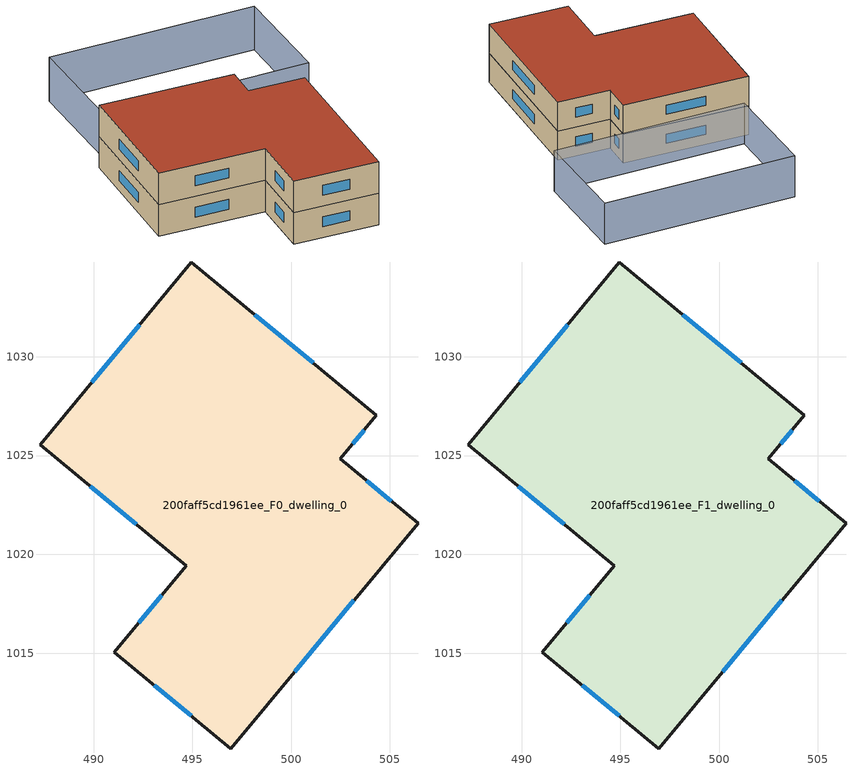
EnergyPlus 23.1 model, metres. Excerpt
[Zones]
200faff5cd1961ee_F0_dwelling_0
 floor ground (EU_floor_Construction): 504.31,1027.03 502.49,1024.83 506.42,1021.58 496.95,1010.16 491.06,1015.04 494.68,1019.42 487.29,1025.55 494.95,1034.79 z0
 wall outside (EU_wall_Construction): 496.95,1010.16 506.42,1021.58 502.49,1024.83 504.31,1027.03 494.95,1034.79 487.29,1025.55 494.68,1019.42 491.06,1015.04 496.95,1010.16 z0:3
 window (EU_Window_Construction): 500.19,1014.07 503.18,1017.67 / 493.08,1013.37 494.93,1011.83 / 493.44,1017.92 492.3,1016.54 / 489.82,1023.45 492.15,1021.52 / 492.33,1031.62 489.92,1028.71 / 501.11,1029.68 498.16,1032.13 / 503.11,1025.59 503.69,1026.28 / 505.07,1022.69 503.83,1023.72 z1.03:1.97
200faff5cd1961ee_F1_dwelling_0
 floor to 200faff5cd1961ee_F0_dwelling_0 (EU_floor_Construction): 504.31,1027.03 502.49,1024.83 506.42,1021.58 496.95,1010.16 491.06,1015.04 494.68,1019.42 487.29,1025.55 494.95,1034.79 z3
 wall outside (EU_wall_Construction): 496.95,1010.16 506.42,1021.58 502.49,1024.83 504.31,1027.03 494.95,1034.79 487.29,1025.55 494.68,1019.42 491.06,1015.04 496.95,1010.16 z3:6
 window (EU_Window_Construction): 500.19,1014.07 503.18,1017.67 / 493.08,1013.37 494.93,1011.83 / 493.44,1017.92 492.3,1016.54 / 489.82,1023.45 492.15,1021.52 / 492.33,1031.62 489.92,1028.71 / 501.11,1029.68 498.16,1032.13 / 503.11,1025.59 503.69,1026.28 / 505.07,1022.69 503.83,1023.72 z4.03:4.97
 roof outside (EU_roof_Construction): 496.95,1010.16 506.42,1021.58 502.49,1024.83 504.31,1027.03 494.95,1034.79 487.29,1025.55 494.68,1019.42 491.06,1015.04 z6
shading: 517.62,1031.72 511.39,1023.66 / 511.39,1023.66 496.55,1035.14 / 496.55,1035.14 502.79,1043.2 / 502.79,1043.2 517.62,1031.72 z0:4.2
[Building]
EU S2 Campaign: North Axis=0; Terrain=City; Solar Distribution=FullExterior
[Site:Location]
Cape.Town.Intl.AP: Latitude=-33.965; Longitude=18.602; Time Zone=2; Elevation=46
[SizingPeriod:WeatherFileDays]
AnnualSizingPeriod: Begin Month=1; Begin Day of Month=1; End Month=12; End Day of Month=31; Day of Week for Start Day=Monday; Use Weather File Daylight Saving Period=No; Use Weather File Rain and Snow Indicators=No
[MATERIAL]
EU_InternalMass_Material: Roughness=MediumRough; Thickness=0.1; Conductivity=1; Density=1800; Specific Heat=900; Thermal Absorptance=0.9; Solar Absorptance=0.7; Visible Absorptance=0.7
[MATERIAL:NOMASS] Roughness=MediumRough; Thermal Absorptance=0.9; Solar Absorptance=0.7; Visible Absorptance=0.7
Name | Thermal Resistance
EU_wall_NoMass | 0.493876
EU_roof_NoMass | 0.449382
EU_floor_NoMass | 1.25
[WINDOWMATERIAL:SIMPLEGLAZINGSYSTEM]
EU_Window_SimpleGlazing: UFactor=4.4; Solar Heat Gain Coefficient=0.85; Visible Transmittance=0.85
[CONSTRUCTION]
EU_wall_Construction: EU_wall_NoMass
EU_roof_Construction: EU_roof_NoMass
EU_floor_Construction: EU_floor_NoMass
EU_Window_Construction: EU_Window_SimpleGlazing
EU_InternalMass_Construction: EU_InternalMass_Material
[ZONE] Type=1; Multiplier=1; Ceiling Height=autocalculate; Volume=708.099; Floor Area=autocalculate; Part of Total Floor Area=Yes
200faff5cd1961ee_F0_dwelling_0; 200faff5cd1961ee_F1_dwelling_0
[INTERNALMASS] Construction=EU_InternalMass_Construction; Surface Area=236.033
Name | Zone or ZoneList
200faff5cd1961ee_F0_dwelling_0_EU_InternalMass | 200faff5cd1961ee_F0_dwelling_0
200faff5cd1961ee_F1_dwelling_0_EU_InternalMass | 200faff5cd1961ee_F1_dwelling_0
[OTHEREQUIPMENT] Fuel Type=Electricity; Design Level Calculation Method=Watts/Area; Power per Zone Floor Area=1; Fraction Latent=0; Fraction Radiant=0; Fraction Lost=0; Carbon Dioxide Generation Rate=0; EndUse Subcategory=EU_Step8_InternalGains
Name | Zone or ZoneList or Space or SpaceList | Schedule
EU_Step8_InternalGain_200faff5cd1961ee_F0_dwelling_0_f000 | 200faff5cd1961ee_F0_dwelling_0 | EU_Step8_GainSchedule_200faff5cd1961ee_F0_dwelling_0_f000
EU_Step8_InternalGain_200faff5cd1961ee_F1_dwelling_0_f000 | 200faff5cd1961ee_F1_dwelling_0 | EU_Step8_GainSchedule_200faff5cd1961ee_F1_dwelling_0_f000
[ZONEVENTILATION:DESIGNFLOWRATE] Schedule=EU_AlwaysOn; Design Flow Rate Calculation Method=AirChanges/Hour; Air Changes per Hour=0.64; Ventilation Type=Natural; Fan Pressure Rise=0; Fan Total Efficiency=1; Constant Term Coefficient=1; Temperature Term Coefficient=0; Velocity Term Coefficient=0; Velocity Squared Term Coefficient=0; Minimum Indoor Temperature=-100; Maximum Indoor Temperature=100; Delta Temperature=-100; Minimum Outdoor Temperature=-100; Maximum Outdoor Temperature=100; Maximum Wind Speed=40
Name | Zone or ZoneList or Space or SpaceList
EU_ConstantAir_200faff5cd1961ee_F0_dwelling_0 | 200faff5cd1961ee_F0_dwelling_0
EU_ConstantAir_200faff5cd1961ee_F1_dwelling_0 | 200faff5cd1961ee_F1_dwelling_0
[HVACTEMPLATE:THERMOSTAT] Constant Heating Setpoint=20; Constant Cooling Setpoint=50
EU_HeatOnly_200faff5cd1961ee_F0_dwelling_0; EU_HeatOnly_200faff5cd1961ee_F1_dwelling_0
[HVACTEMPLATE:ZONE:IDEALLOADSAIRSYSTEM] System Availability Schedule=EU_AlwaysOn; Maximum Heating Supply Air Temperature=50; Minimum Cooling Supply Air Temperature=13; Maximum Heating Supply Air Humidity Ratio=0.0156; Minimum Cooling Supply Air Humidity Ratio=0.0077; Heating Limit=NoLimit; Cooling Limit=NoLimit; Heating Availability Schedule=EU_AlwaysOn; Cooling Availability Schedule=EU_CoolingOff; Dehumidification Control Type=ConstantSensibleHeatRatio; Cooling Sensible Heat Ratio=0.7; Dehumidification Setpoint=60; Humidification Control Type=None; Humidification Setpoint=30; Outdoor Air Method=None; Outdoor Air Flow Rate per Person=0.00944; Outdoor Air Flow Rate per Zone Floor Area=0; Outdoor Air Flow Rate per Zone=0; Demand Controlled Ventilation Type=None; Outdoor Air Economizer Type=NoEconomizer; Heat Recovery Type=None; Sensible Heat Recovery Effectiveness=0.7; Latent Heat Recovery Effectiveness=0.65
Name | Template Thermostat
200faff5cd1961ee_F0_dwelling_0 | EU_HeatOnly_200faff5cd1961ee_F0_dwelling_0
200faff5cd1961ee_F1_dwelling_0 | EU_HeatOnly_200faff5cd1961ee_F1_dwelling_0
[SIZING:ZONE] Zone Cooling Design Supply Air Temperature Input Method=SupplyAirTemperature; Zone Cooling Design Supply Air Temperature=13; Zone Heating Design Supply Air Temperature Input Method=SupplyAirTemperature; Zone Heating Design Supply Air Temperature=50; Zone Cooling Design Supply Air Humidity Ratio=0.008; Zone Heating Design Supply Air Humidity Ratio=0.008; Cooling Design Air Flow Method=DesignDay; Cooling Design Air Flow Rate=0; Cooling Minimum Air Flow per Zone Floor Area=0.000762; Cooling Minimum Air Flow=0; Cooling Minimum Air Flow Fraction=0.2; Heating Design Air Flow Method=DesignDay; Heating Design Air Flow Rate=0; Heating Maximum Air Flow per Zone Floor Area=0.002032; Heating Maximum Air Flow=0.141576; Heating Maximum Air Flow Fraction=0.3; Account for Dedicated Outdoor Air System=No; Dedicated Outdoor Air System Control Strategy=NeutralSupplyAir; Dedicated Outdoor Air Low Setpoint Temperature for Design=autosize; Dedicated Outdoor Air High Setpoint Temperature for Design=autosize; Zone Load Sizing Method=Sensible Load Only No Latent Load; Zone Latent Cooling Design Supply Air Humidity Ratio Input Method=HumidityRatioDifference; Zone Cooling Design Supply Air Humidity Ratio Difference=0.005; Zone Latent Heating Design Supply Air Humidity Ratio Input Method=HumidityRatioDifference; Zone Humidification Design Supply Air Humidity Ratio Difference=0.005
200faff5cd1961ee_F0_dwelling_0; 200faff5cd1961ee_F1_dwelling_0
[SCHEDULE:CONSTANT]
Name | Hourly Value
EU_AlwaysOn | 1
EU_CoolingOff | 0
[SCHEDULE:FILE] Column Number=1; Rows to Skip at Top=0; Number of Hours of Data=8760; Column Separator=Comma; Interpolate to Timestep=No; Minutes per Item=60; Adjust Schedule for Daylight Savings=Yes
Name | File
EU_Step8_GainSchedule_200faff5cd1961ee_F0_dwelling_0_f000 | ../../schedules/200faff5cd1961ee/200faff5cd1961ee_F0_dwelling_0_f000_gain.csv
EU_Step8_GainSchedule_200faff5cd1961ee_F1_dwelling_0_f000 | ../../schedules/200faff5cd1961ee/200faff5cd1961ee_F1_dwelling_0_f000_gain.csv
